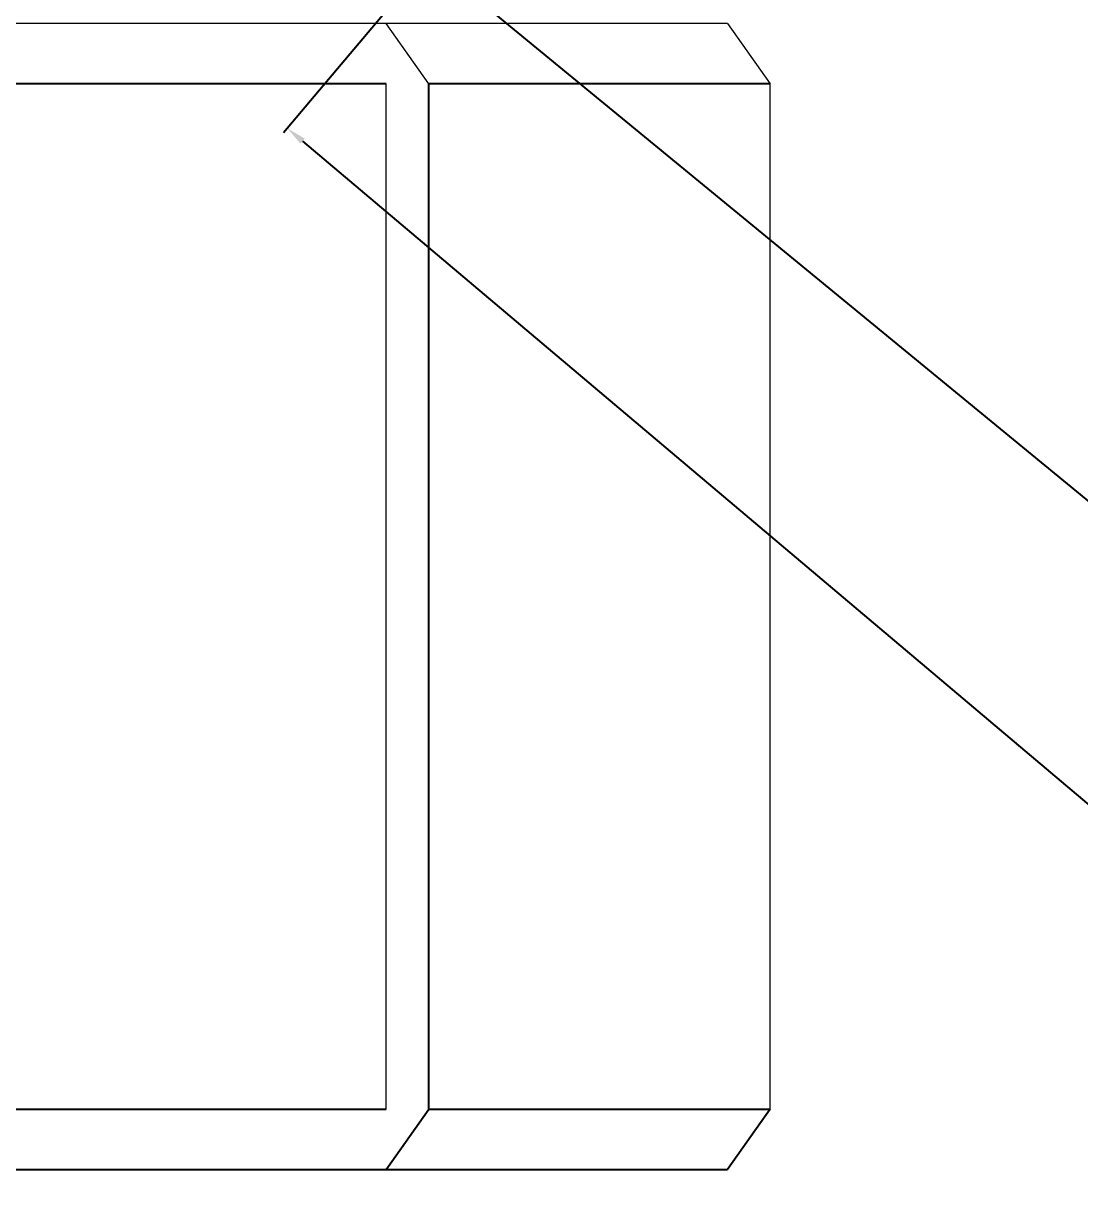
# Model space of a CAD drawing. Header units: millimetres. Extents: x -635 to 515, y -448 to 489.
# Drawn here: x -267.3 to -92, y -276.2 to -82.5 of the extents above; entities that cross this region are included whole.
import ezdxf

# ---------------------------------------------------------------- set-up
doc = ezdxf.new("R2010")
doc.units = ezdxf.units.MM
doc.header["$PDSIZE"] = -1
doc.dimstyles.new('ISO-25', dxfattribs={"dimtxt": 2.5, "dimasz": 2.5, "dimexe": 1.25, "dimexo": 0.625, "dimtad": 1, "dimtxsty": 'Standard', "dimcen": 2.5, "dimadec": 0, "dimazin": 0, "dimtfac": 1, "dimtmove": 0, "dimatfit": 3, "dimfxl": 0, "dimarcsym": 0})

# ---------------------------------------------------------------- blocks, each defined once
blk = doc.blocks.new('*D4')
at = {"color": 0, "lineweight": -2, "transparency": 16777216}
for p, q in [((-200.65, -72.75), (-224.21, -100.64)), ((-221.04, -102.01), (-34.95, -259.15)), ((159.59, -423.42), (-26.5, -266.28)), ((185.02, -398.42), (161.47, -426.31))]:
    blk.add_line(p, q, dxfattribs=at)
at = {"color": 0, "transparency": 16777216}
for points in [[(-220.68, -101.59), (-221.39, -102.43), (-223.56, -99.88)], [(159.94, -423), (159.23, -423.84), (162.11, -425.55)]]:
    blk.add_solid(points, dxfattribs=at)
at = {"layer": 'Defpoints', "color": 0, "transparency": 16777216}
for p in [(-200.01, -71.99), (-223.56, -99.88), (185.66, -397.66)]:
    blk.add_point(p, dxfattribs=at)
at = {"color": 0, "transparency": 16777216, "insert": (-30.72, -262.71), "char_height": 3.5, "attachment_point": 5}
blk.add_mtext('504,78', dxfattribs=at)

msp = doc.modelspace()

# ---------------------------------------------------------------- linework, layer by layer
msp.add_line((-535.984, 203.989), (135.966, -347.962))
at = {"color": 144, "linetype": 'Continuous', "lineweight": 18}
for p, q in [((-150.593, -82.529), (-412.222, -82.529)), ((-200.09, -92.529), (-207.161, -82.529)), ((-150.593, -82.529), (-143.521, -92.529)), ((-207.161, -262.529), (-207.161, -92.529)), ((-143.521, -262.529), (-143.521, -92.529))]:
    msp.add_line(p, q, dxfattribs=at)
at = {"color": 7, "linetype": 'Continuous', "lineweight": 25}
for p, q in [((-207.161, -92.529), (-412.222, -92.529)), ((-200.09, -262.529), (-200.09, -92.529)), ((-143.521, -92.529), (-200.09, -92.529)), ((-412.222, -262.529), (-207.161, -262.529)), ((-207.161, -272.529), (-200.09, -262.529)), ((-200.09, -262.529), (-143.521, -262.529)), ((-143.521, -262.529), (-150.593, -272.529)), ((-412.222, -272.529), (-150.593, -272.529))]:
    msp.add_line(p, q, dxfattribs=at)

# ---------------------------------------------------------------- dimensions: what is measured, and where the dimension line sits
dim = msp.add_aligned_dim(p1=(185.661, -397.657), p2=(-200.009, -71.986), distance=36.503, dimstyle='ISO-25', override={"dimtxt": 3.5, "dimasz": 3.302, "dimexe": 1, "dimexo": 1, "dimgap": 1.524, "dimtih": 1, "dimtoh": 1, "dimzin": 1, "dimadec": 2, "dimtzin": 1})
dim.commit()
dim.dimension.update_dxf_attribs({"geometry": '*D4', "text_midpoint": (-30.725, -262.712)})

doc.saveas('drawing.dxf')
